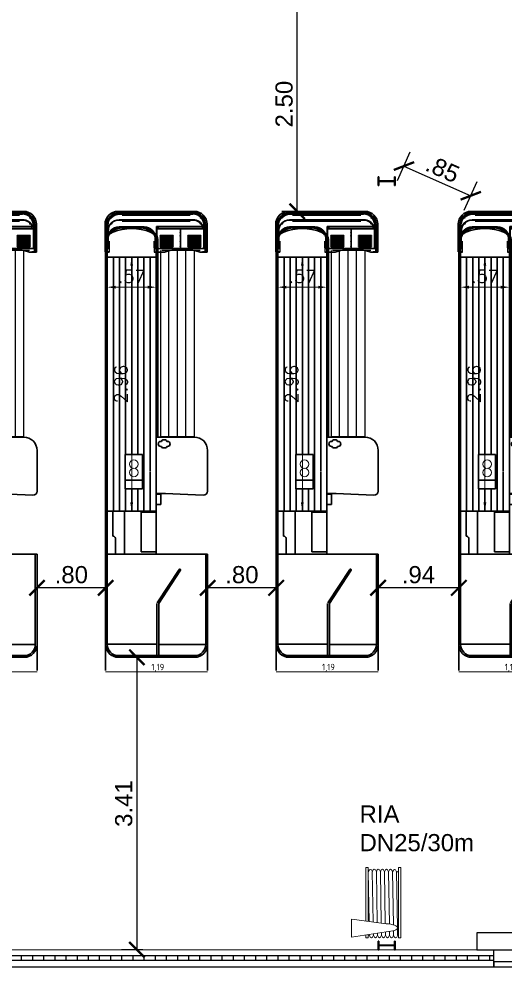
# Model space of a CAD drawing. Header units: millimetres. Extents: x 15590 to 15992, y 1055 to 1132.
# Drawn here: x 15653.51 to 15659.18, y 1070.31 to 1081.36 of the extents above; entities that cross this region are included whole.
import ezdxf
from ezdxf.enums import TextEntityAlignment as Align
from ezdxf.lldxf.tags import DXFTag

# ---------------------------------------------------------------- set-up
doc = ezdxf.new("R2010")
doc.units = ezdxf.units.MM
doc.header["$MEASUREMENT"] = 0
doc.layers.get('0').update_dxf_attribs({"lineweight": 9})
for name, color, linetype in [('AGR-CAISSE', 7, 'Continuous'), ('CAISSES', 7, 'Continuous'), ('murs exterieurs.P', 7, 'Continuous'), ('structure', 7, 'Continuous'), ('VISIBLE', 2, 'Continuous')]:
    doc.layers.add(name, color=color, linetype=linetype)
doc.layers.add('DM cloison', color=7, linetype='Continuous', lineweight=9)
doc.layers.add('DM RIA', color=7, linetype='Continuous', lineweight=9)
doc.styles.add('Cotation', font='Romans.shx')
doc.styles.add('SEACAD_seiso_ttf', font='seiso.ttf')
doc.styles.get("Standard").update_dxf_attribs({"font": 'swiss.ttf', "height": 0.2})
tags = doc.linetypes.add('CENTER2', pattern=[28.575, 19.05, -3.175, 3.175, -3.175]).pattern_tags.tags
tags[10:11] = [DXFTag(74, 4), DXFTag(75, 0), DXFTag(340, '0'), DXFTag(46, 0.0), DXFTag(50, 0.0), DXFTag(44, 0.0), DXFTag(45, 0.0)]
tags[8:9] = [DXFTag(74, 4), DXFTag(75, 0), DXFTag(340, '0'), DXFTag(46, 0.0), DXFTag(50, 0.0), DXFTag(44, 0.0), DXFTag(45, 0.0)]
tags[6:7] = [DXFTag(74, 4), DXFTag(75, 0), DXFTag(340, '0'), DXFTag(46, 0.0), DXFTag(50, 0.0), DXFTag(44, 0.0), DXFTag(45, 0.0)]
tags[4:5] = [DXFTag(74, 4), DXFTag(75, 0), DXFTag(340, '0'), DXFTag(46, 0.0), DXFTag(50, 0.0), DXFTag(44, 0.0), DXFTag(45, 0.0)]
doc.dimstyles.new('DECIMAL-100', dxfattribs={"dimtxt": 0.15, "dimasz": 0.1, "dimexe": 0.2, "dimexo": 0.2, "dimgap": 0.05, "dimtad": 1, "dimzin": 4, "dimdsep": 46, "dimtxsty": 'Cotation', "dimcen": -0.5, "dimclrd": 1, "dimclre": 1, "dimclrt": 1, "dimadec": 0, "dimazin": 0, "dimtfac": 0.75, "dimtix": 1, "dimtmove": 2, "dimatfit": 3, "dimfxl": 1, "dimtvp": 0.9, "dimtolj": 1, "dimarcsym": 0})
doc.dimstyles.get("Standard").update_dxf_attribs({"dimtxt": 0.2, "dimasz": 0.18, "dimexe": 0.18, "dimexo": 0.0625, "dimgap": 0.05, "dimtad": 1, "dimzin": 4, "dimdsep": 46, "dimtxsty": 'Standard', "dimblk": 'ARCHTICK', "dimcen": 0.09, "dimadec": 0, "dimazin": 0, "dimtfac": 1, "dimtofl": 0, "dimtmove": 0, "dimatfit": 3, "dimfxl": 1, "dimtolj": 1, "dimtzin": 0, "dimarcsym": 0})

# ---------------------------------------------------------------- blocks, each defined once
blk = doc.blocks.new('*U44')
at = {"layer": 'DM RIA', "color": 1, "linetype": 'Continuous'}
for p, q in [((295, 809), (269, 809)), ((269, 809), (295, 809)), ((269, 809), (269, 198)), ((269, 187), (269, 809)), ((295, 184), (295, 809)), ((678, 809), (652, 809)), ((652, -11), (652, 809)), ((652, 809), (678, 809)), ((678, 809), (678, -11)), ((295, 759), (298, 759)), ((297, 758), (307, 182)), ((344, 759), (355, 176)), ((392, 760), (402, 169)), ((439, 761), (449, 163)), ((486, 759), (496, 157)), ((533, 759), (544, 152)), ((580, 759), (581, 759)), ((580, 759), (591, 142)), ((627, 759), (639, 113)), ((104, 0), (104, 209)), ((508, 155), (105, 209)), ((104, 0), (508, 60)), ((269, -11), (269, 24)), ((269, 18), (269, -11)), ((295, -11), (295, 28)), ((295, 22), (310, 22)), ((310, 31), (310, 22)), ((357, 38), (357, 22)), ((404, 44), (404, 22)), ((451, 51), (452, 22)), ((452, 22), (452, 22)), ((498, 58), (499, 22)), ((545, 64), (546, 22)), ((546, 22), (546, 22)), ((592, 74), (593, 22)), ((639, 103), (640, 22)), ((640, 22), (652, 22)), ((269, -11), (295, -11)), ((295, -11), (269, -11)), ((652, -11), (678, -11))]:
    blk.add_line(p, q, dxfattribs=at)
for centre, major_axis, start_param, end_param in [((323, 661), (-2, 128), 5.58648, 6.97989), ((370, 662), (-2, 128), 5.586496, 6.979875), ((417, 663), (-2, 128), 5.58648, 6.97989), ((464, 663), (-2, 128), 5.58648, 6.97989), ((511, 662), (-2, 128), 5.586491, 6.97988), ((558, 662), (-2, 128), 5.586496, 6.979875), ((606, 661), (-2, 128), 5.58648, 6.97989), ((601, 641), (41, 121), 5.930977, 6.635394), ((469, 108), (170, 0), 4.940257, 7.626113), ((334, 119), (0, -128), 5.586483, 6.979887), ((381, 120), (0, -128), 5.586483, 6.979887), ((428, 120), (0, -128), 5.586483, 6.979887), ((475, 120), (0, -128), 5.586483, 6.979887), ((522, 120), (0, -128), 5.586483, 6.979887), ((570, 120), (0, -128), 5.586483, 6.979887), ((617, 120), (0, -128), 5.586483, 6.979887)]:
    blk.add_ellipse(centre, major_axis=major_axis, ratio=0.287901, start_param=start_param, end_param=end_param, dxfattribs=at)
blk = doc.blocks.new('RIA 25 30 m')
at = {"layer": 'DM RIA', "insert": (49, 587), "char_height": 200, "width": 1661.44, "attachment_point": 1}
blk.add_mtext('{\\fArial|b0|i0|c0|p34;\\C1;RIA DN25/30m}', dxfattribs=at)
blk = doc.blocks.new('_ArchTick')
at = {"color": 0, "linetype": 'ByBlock', "const_width": 0.15}
blk.add_lwpolyline([(-0.5, -0.5), (0.5, 0.5)], dxfattribs=at)
blk = doc.blocks.new('*D153')
at = {"layer": 'DEFPOINTS', "color": 0, "transparency": 16777216}
for p in [(15655.018, 1073.92), (15654.888, 1070.51), (15655.018, 1070.51)]:
    blk.add_point(p, dxfattribs=at)
at = {"layer": 'DM cloison', "color": 0, "lineweight": -2, "transparency": 16777216}
for p, q in [((15654.955, 1073.92), (15654.708, 1073.92)), ((15654.888, 1073.92), (15654.888, 1070.51)), ((15654.955, 1070.51), (15654.708, 1070.51))]:
    blk.add_line(p, q, dxfattribs=at)
at = {"layer": 'DM cloison', "color": 0, "lineweight": -2, "transparency": 16777216, "xscale": 0.18, "yscale": 0.18, "zscale": 0.18}
for p, rotation in [((15654.888, 1073.92), 90), ((15654.888, 1070.51), 270)]:
    blk.add_blockref('_ArchTick', p, dxfattribs=dict(at, rotation=rotation))
at = {"layer": 'DM cloison', "color": 0, "transparency": 16777216, "insert": (15654.735, 1072.215), "char_height": 0.2, "attachment_point": 5, "rotation": 90}
blk.add_mtext('\\A1;3.41', dxfattribs=at)
blk = doc.blocks.new('*D75')
at = {"layer": 'CAISSES', "color": 1, "lineweight": -2, "transparency": 16777216}
for p, q in [((15695.905, 1125.885), (15695.905, 1128.643)), ((15696.034, 1128.743), (15696.105, 1128.743)), ((15696.034, 1125.785), (15696.105, 1125.785))]:
    blk.add_line(p, q, dxfattribs=at)
at = {"layer": 'CAISSES', "color": 1, "transparency": 16777216}
for points in [[(15695.888, 1128.643), (15695.921, 1128.643), (15695.905, 1128.743)], [(15695.888, 1125.885), (15695.921, 1125.885), (15695.905, 1125.785)]]:
    blk.add_solid(points, dxfattribs=at)
at = {"layer": 'DEFPOINTS', "color": 0, "transparency": 16777216}
for p in [(15695.834, 1128.743), (15695.905, 1128.743), (15695.834, 1125.785)]:
    blk.add_point(p, dxfattribs=at)
at = {"layer": 'CAISSES', "color": 1, "transparency": 16777216, "insert": (15695.78, 1127.264), "char_height": 0.15, "attachment_point": 5, "rotation": 90, "style": 'Cotation'}
blk.add_mtext('\\A1;2.96', dxfattribs=at)
blk = doc.blocks.new('*D76')
at = {"layer": 'CAISSES', "color": 1, "lineweight": -2, "transparency": 16777216}
for p, q in [((15695.62, 1128.543), (15695.62, 1128.194)), ((15696.19, 1128.543), (15696.19, 1128.194)), ((15696.09, 1128.394), (15695.72, 1128.394))]:
    blk.add_line(p, q, dxfattribs=at)
at = {"layer": 'CAISSES', "color": 1, "transparency": 16777216}
for points in [[(15695.72, 1128.411), (15695.72, 1128.377), (15695.62, 1128.394)], [(15696.09, 1128.411), (15696.09, 1128.377), (15696.19, 1128.394)]]:
    blk.add_solid(points, dxfattribs=at)
at = {"layer": 'DEFPOINTS', "color": 0, "transparency": 16777216}
for p in [(15695.62, 1128.743), (15696.19, 1128.743), (15695.62, 1128.394)]:
    blk.add_point(p, dxfattribs=at)
at = {"layer": 'CAISSES', "color": 1, "transparency": 16777216, "insert": (15695.905, 1128.519), "char_height": 0.15, "attachment_point": 5, "style": 'Cotation'}
blk.add_mtext('\\A1;.57', dxfattribs=at)
blk = doc.blocks.new('A$C20E746EF')
at = {"layer": 'CAISSES', "color": 3}
for p, q in [((0.047, 0.06), (0.047, 0.004)), ((0.573, 0.051), (0.573, 0))]:
    blk.add_line(p, q, dxfattribs=at)
at = {"layer": 'VISIBLE', "color": 3, "linetype": 'Continuous', "lineweight": 30}
for p, q in [((0.151, 0.475), (1.039, 0.475)), ((1.039, 0.455), (0.151, 0.455)), ((1.039, 0.454), (0.151, 0.454)), ((0.152, 0.454), (0.152, 0.452)), ((0.163, 0.446), (0.163, 0.445)), ((0.163, 0.446), (1.027, 0.446)), ((0.163, 0.445), (1.027, 0.445)), ((0.193, 0.445), (0.163, 0.445)), ((0.165, 0.445), (1.025, 0.445)), ((0.997, 0.445), (0.193, 0.445)), ((0.193, 0.445), (0.193, 0.445)), ((0.997, 0.445), (0.997, 0.445)), ((1.027, 0.445), (0.997, 0.445)), ((1.027, 0.446), (1.027, 0.445)), ((1.038, 0.452), (1.038, 0.454)), ((0.163, 0.376), (0.163, 0.377)), ((1.027, 0.377), (0.163, 0.377)), ((1.027, 0.376), (0.163, 0.376)), ((0.163, 0.376), (0.163, 0.376)), ((0.163, 0.374), (0.164, 0.374)), ((0.193, 0.374), (0.164, 0.374)), ((0.164, 0.374), (0.164, 0.373)), ((0.193, 0.373), (0.164, 0.373)), ((0.164, 0.373), (0.164, 0.373)), ((0.594, 0.441), (0.165, 0.441)), ((0.193, 0.435), (0.193, 0.441)), ((0.193, 0.376), (0.193, 0.374)), ((0.193, 0.366), (0.193, 0.374)), ((0.992, 0.43), (0.198, 0.43)), ((0.992, 0.361), (0.198, 0.361)), ((1.025, 0.441), (0.596, 0.441)), ((0.997, 0.441), (0.997, 0.435)), ((0.997, 0.374), (0.997, 0.376)), ((0.997, 0.374), (0.997, 0.366)), ((1.027, 0.374), (0.997, 0.374)), ((1.027, 0.373), (0.997, 0.373)), ((1.027, 0.376), (1.027, 0.377)), ((1.027, 0.374), (1.027, 0.374)), ((1.027, 0.374), (1.027, 0.373)), ((1.027, 0.373), (1.027, 0.373)), ((0, 0.002), (0, 0.324)), ((0.02, 0.324), (0.02, 0.04)), ((0.022, 0.324), (0.022, 0.042)), ((0.022, 0.324), (0.022, 0.042)), ((0.024, 0.324), (0.022, 0.324)), ((0.022, 0.289), (0.022, 0.289)), ((0.022, 0.289), (0.022, 0.289)), ((0.032, 0.284), (0.032, 0.314)), ((0.032, 0.256), (0.032, 0.312)), ((0.032, 0.284), (0.032, 0.246)), ((0.032, 0.284), (0.032, 0.284)), ((0.032, 0.214), (0.032, 0.245)), ((0.033, 0.214), (0.033, 0.245)), ((0.034, 0.245), (0.034, 0.214)), ((0.034, 0.245), (0.036, 0.245)), ((0.036, 0.312), (0.036, 0.279)), ((0.036, 0.284), (0.038, 0.284)), ((0.036, 0.245), (0.036, 0.245)), ((0.036, 0.245), (0.036, 0.214)), ((0.163, 0.293), (0.163, 0.295)), ((0.457, 0.295), (0.163, 0.295)), ((0.457, 0.293), (0.163, 0.293)), ((0.163, 0.293), (0.163, 0.293)), ((0.163, 0.292), (0.163, 0.292)), ((0.193, 0.292), (0.163, 0.292)), ((0.163, 0.292), (0.163, 0.29)), ((0.193, 0.29), (0.163, 0.29)), ((0.163, 0.29), (0.163, 0.29)), ((0.193, 0.293), (0.193, 0.292)), ((0.193, 0.283), (0.193, 0.292)), ((0.422, 0.278), (0.198, 0.278)), ((0.427, 0.292), (0.427, 0.293)), ((0.427, 0.292), (0.427, 0.283)), ((0.457, 0.292), (0.427, 0.292)), ((0.457, 0.29), (0.427, 0.29)), ((0.457, 0.293), (0.457, 0.295)), ((0.457, 0.292), (0.457, 0.29)), ((0.457, 0.29), (0.457, 0.29)), ((0.601, 0.299), (0.621, 0.299)), ((0.601, 0.299), (0.601, 0.299)), ((0.601, 0.299), (0.601, 0.282)), ((0.601, 0.282), (0.601, 0.28)), ((0.601, 0.219), (0.601, 0.28)), ((0.602, 0.234), (0.603, 0.234)), ((0.602, 0.228), (0.602, 0.234)), ((0.603, 0.228), (0.602, 0.228)), ((0.603, 0.228), (0.602, 0.228)), ((0.603, 0.277), (0.603, 0.054)), ((0.604, 0.276), (0.604, 0.054)), ((0.621, 0.274), (0.621, 0.3)), ((0.621, 0.3), (1.137, 0.3)), ((0.621, 0.273), (0.621, 0.274)), ((1.137, 0.274), (0.621, 0.274)), ((1.137, 0.273), (0.621, 0.273)), ((0.621, 0.273), (1.137, 0.273)), ((0.621, 0.272), (1.137, 0.272)), ((0.878, 0.234), (0.879, 0.234)), ((0.878, 0.228), (0.878, 0.234)), ((0.879, 0.228), (0.878, 0.228)), ((0.879, 0.228), (0.878, 0.228)), ((0.879, 0.272), (0.879, 0.054)), ((0.88, 0.272), (0.88, 0.054)), ((0.88, 0.234), (0.88, 0.228)), ((0.88, 0.234), (0.88, 0.234)), ((0.88, 0.228), (0.88, 0.228)), ((0.88, 0.228), (0.88, 0.228)), ((1.137, 0.3), (1.137, 0.274)), ((1.137, 0.299), (1.158, 0.299)), ((1.137, 0.273), (1.137, 0.274)), ((1.154, 0.299), (1.154, 0.312)), ((1.154, 0.276), (1.154, 0.054)), ((1.156, 0.277), (1.156, 0.054)), ((1.156, 0.234), (1.156, 0.228)), ((1.156, 0.234), (1.156, 0.234)), ((1.156, 0.228), (1.156, 0.228)), ((1.156, 0.228), (1.156, 0.228)), ((1.158, 0.314), (1.158, 0.284)), ((1.158, 0.312), (1.158, 0.256)), ((1.158, 0.299), (1.158, 0.299)), ((1.158, 0.299), (1.158, 0.282)), ((1.158, 0.067), (1.158, 0.284)), ((1.158, 0.284), (1.158, 0.284)), ((1.158, 0.28), (1.158, 0.282)), ((1.158, 0.219), (1.158, 0.28)), ((1.158, 0.245), (1.158, 0.214)), ((1.168, 0.324), (1.166, 0.324)), ((1.168, 0.042), (1.168, 0.324)), ((1.168, 0.042), (1.168, 0.324)), ((1.168, 0.289), (1.168, 0.289)), ((1.168, 0.289), (1.168, 0.289)), ((1.17, 0.04), (1.17, 0.324)), ((1.19, 0.324), (1.19, 0)), ((0.032, 0.214), (0.032, 0.162)), ((0.033, 0.214), (0.032, 0.214)), ((0.032, 0.132), (0.032, 0.162)), ((0.032, 0.132), (0.032, 0.046)), ((0.033, 0.132), (0.032, 0.132)), ((0.033, 0.214), (0.042, 0.214)), ((0.033, 0.162), (0.033, 0.162)), ((0.033, 0.162), (0.033, 0.132)), ((0.033, 0.162), (0.035, 0.162)), ((0.033, 0.132), (0.042, 0.132)), ((0.035, 0.162), (0.035, 0.162)), ((0.035, 0.162), (0.035, 0.132)), ((0.047, 0.127), (0.047, 0.051)), ((0.573, 0.051), (0.573, 0.127)), ((0.578, 0.132), (0.587, 0.132)), ((0.585, 0.162), (0.585, 0.162)), ((0.587, 0.162), (0.585, 0.162)), ((0.585, 0.132), (0.585, 0.162)), ((0.587, 0.162), (0.587, 0.162)), ((0.587, 0.132), (0.587, 0.162)), ((0.588, 0.132), (0.587, 0.132)), ((0.588, 0.162), (0.588, 0.132)), ((0.588, 0.046), (0.588, 0.132)), ((0.601, 0.219), (0.601, 0.219)), ((0.601, 0.046), (0.601, 0.219)), ((0.602, 0.193), (0.603, 0.193)), ((0.602, 0.187), (0.602, 0.193)), ((0.602, 0.192), (0.603, 0.192)), ((0.603, 0.187), (0.602, 0.187)), ((0.602, 0.129), (0.603, 0.129)), ((0.602, 0.123), (0.602, 0.129)), ((0.602, 0.128), (0.603, 0.128)), ((0.603, 0.123), (0.602, 0.123)), ((0.603, 0.187), (0.603, 0.192)), ((0.603, 0.19), (0.603, 0.19)), ((0.603, 0.19), (0.603, 0.19)), ((0.603, 0.187), (0.603, 0.19)), ((0.603, 0.123), (0.603, 0.128)), ((0.603, 0.127), (0.603, 0.127)), ((0.603, 0.127), (0.603, 0.127)), ((0.603, 0.123), (0.603, 0.127)), ((0.643, 0.19), (0.643, 0.193)), ((0.643, 0.193), (0.794, 0.193)), ((0.643, 0.191), (0.794, 0.191)), ((0.794, 0.19), (0.643, 0.19)), ((0.643, 0.178), (0.643, 0.181)), ((0.643, 0.181), (0.794, 0.181)), ((0.643, 0.18), (0.794, 0.18)), ((0.794, 0.178), (0.643, 0.178)), ((0.643, 0.167), (0.643, 0.169)), ((0.643, 0.169), (0.794, 0.169)), ((0.643, 0.168), (0.794, 0.168)), ((0.794, 0.167), (0.643, 0.167)), ((0.643, 0.155), (0.643, 0.158)), ((0.643, 0.158), (0.794, 0.158)), ((0.643, 0.157), (0.794, 0.157)), ((0.794, 0.155), (0.643, 0.155)), ((0.643, 0.143), (0.643, 0.146)), ((0.643, 0.146), (0.794, 0.146)), ((0.643, 0.145), (0.794, 0.145)), ((0.794, 0.143), (0.643, 0.143)), ((0.643, 0.132), (0.643, 0.135)), ((0.643, 0.135), (0.794, 0.135)), ((0.643, 0.133), (0.794, 0.133)), ((0.794, 0.132), (0.643, 0.132)), ((0.643, 0.12), (0.643, 0.123)), ((0.643, 0.123), (0.794, 0.123)), ((0.643, 0.122), (0.794, 0.122)), ((0.794, 0.12), (0.643, 0.12)), ((0.643, 0.109), (0.643, 0.112)), ((0.643, 0.112), (0.794, 0.112)), ((0.794, 0.193), (0.794, 0.19)), ((0.794, 0.181), (0.794, 0.178)), ((0.794, 0.169), (0.794, 0.167)), ((0.794, 0.158), (0.794, 0.155)), ((0.794, 0.146), (0.794, 0.143)), ((0.794, 0.135), (0.794, 0.132)), ((0.794, 0.123), (0.794, 0.12)), ((0.794, 0.112), (0.794, 0.109)), ((0.878, 0.187), (0.878, 0.193)), ((0.878, 0.193), (0.879, 0.193)), ((0.878, 0.192), (0.879, 0.192)), ((0.879, 0.187), (0.878, 0.187)), ((0.878, 0.123), (0.878, 0.129)), ((0.878, 0.129), (0.879, 0.129)), ((0.878, 0.128), (0.879, 0.128)), ((0.879, 0.123), (0.878, 0.123)), ((0.88, 0.193), (0.88, 0.193)), ((0.88, 0.193), (0.88, 0.187)), ((0.88, 0.192), (0.88, 0.192)), ((0.88, 0.187), (0.88, 0.187)), ((0.88, 0.129), (0.88, 0.129)), ((0.88, 0.129), (0.88, 0.123)), ((0.88, 0.128), (0.88, 0.128)), ((0.88, 0.123), (0.88, 0.123)), ((0.964, 0.193), (0.964, 0.19)), ((1.116, 0.193), (0.964, 0.193)), ((1.116, 0.191), (0.964, 0.191)), ((0.964, 0.19), (1.116, 0.19)), ((0.964, 0.181), (0.964, 0.178)), ((1.116, 0.181), (0.964, 0.181)), ((1.116, 0.18), (0.964, 0.18)), ((0.964, 0.178), (1.116, 0.178)), ((0.964, 0.169), (0.964, 0.167)), ((1.116, 0.169), (0.964, 0.169)), ((1.116, 0.168), (0.964, 0.168)), ((0.964, 0.167), (1.116, 0.167)), ((0.964, 0.158), (0.964, 0.155)), ((1.116, 0.158), (0.964, 0.158)), ((1.116, 0.157), (0.964, 0.157)), ((0.964, 0.155), (1.116, 0.155)), ((0.964, 0.146), (0.964, 0.143)), ((1.116, 0.146), (0.964, 0.146)), ((1.116, 0.145), (0.964, 0.145)), ((0.964, 0.143), (1.116, 0.143)), ((0.964, 0.135), (0.964, 0.132)), ((1.116, 0.135), (0.964, 0.135)), ((1.116, 0.133), (0.964, 0.133)), ((0.964, 0.132), (1.116, 0.132)), ((0.964, 0.123), (0.964, 0.12)), ((1.116, 0.123), (0.964, 0.123)), ((1.116, 0.122), (0.964, 0.122)), ((0.964, 0.12), (1.116, 0.12)), ((0.964, 0.112), (0.964, 0.109)), ((1.116, 0.112), (0.964, 0.112)), ((1.116, 0.19), (1.116, 0.193)), ((1.116, 0.178), (1.116, 0.181)), ((1.116, 0.167), (1.116, 0.169)), ((1.116, 0.155), (1.116, 0.158)), ((1.116, 0.143), (1.116, 0.146)), ((1.116, 0.132), (1.116, 0.135)), ((1.116, 0.12), (1.116, 0.123)), ((1.116, 0.109), (1.116, 0.112)), ((1.156, 0.193), (1.156, 0.193)), ((1.156, 0.193), (1.156, 0.187)), ((1.156, 0.187), (1.156, 0.192)), ((1.156, 0.192), (1.156, 0.192)), ((1.156, 0.19), (1.156, 0.19)), ((1.156, 0.19), (1.156, 0.19)), ((1.156, 0.187), (1.156, 0.19)), ((1.156, 0.187), (1.156, 0.187)), ((1.156, 0.129), (1.156, 0.129)), ((1.156, 0.129), (1.156, 0.123)), ((1.156, 0.123), (1.156, 0.128)), ((1.156, 0.128), (1.156, 0.128)), ((1.156, 0.127), (1.156, 0.127)), ((1.156, 0.127), (1.156, 0.127)), ((1.156, 0.123), (1.156, 0.127)), ((1.156, 0.123), (1.156, 0.123)), ((1.158, 0.219), (1.158, 0.219)), ((1.158, 0.046), (1.158, 0.219)), ((1.158, 0.048), (1.158, 0.214)), ((1.158, 0.214), (1.158, 0.214)), ((0, 0.002), (0.02, 0.002)), ((0.02, 0.004), (0.02, 0.04)), ((0.02, 0.003), (0.02, 0.002)), ((0.022, 0.042), (0.022, 0.04)), ((0.022, 0.042), (0.047, 0.042)), ((0.022, 0.004), (0.022, 0.04)), ((0.022, 0.004), (0.022, 0.04)), ((0.052, 0.004), (0.022, 0.004)), ((0.022, 0.002), (0.022, 0)), ((0.052, 0.002), (0.022, 0.002)), ((0.022, 0.002), (0.022, 0.002)), ((0.047, 0), (0.022, 0)), ((0.032, 0.046), (0.033, 0.046)), ((0.032, 0.042), (0.032, 0.046)), ((0.042, 0.046), (0.033, 0.046)), ((0.033, 0.046), (0.033, 0.043)), ((0.033, 0.042), (0.033, 0.043)), ((0.033, 0.043), (0.035, 0.043)), ((0.033, 0.042), (0.033, 0.043)), ((0.035, 0.046), (0.035, 0.043)), ((0.035, 0.043), (0.035, 0.043)), ((0.035, 0.043), (0.035, 0.043)), ((0.035, 0.042), (0.035, 0.043)), ((0.035, 0.043), (0.047, 0.043)), ((0.047, 0.004), (0.047, 0.002)), ((0.052, 0.004), (0.047, 0.004)), ((0.047, 0.003), (0.052, 0.003)), ((0.047, 0.003), (0.052, 0.003)), ((0.052, 0.004), (0.052, 0.002)), ((0.052, 0.003), (0.052, 0.004)), ((0.052, 0.004), (0.052, 0.002)), ((0.052, 0.002), (0.052, 0.003)), ((0.052, 0.002), (0.052, 0.002)), ((0.573, 0.043), (0.585, 0.043)), ((0.573, 0.042), (0.601, 0.042)), ((0.692, 0), (0.573, 0)), ((0.587, 0.046), (0.578, 0.046)), ((0.585, 0.043), (0.585, 0.046)), ((0.585, 0.043), (0.585, 0.043)), ((0.587, 0.043), (0.585, 0.043)), ((0.585, 0.043), (0.585, 0.043)), ((0.585, 0.042), (0.585, 0.043)), ((0.585, 0.043), (0.587, 0.043)), ((0.587, 0.046), (0.588, 0.046)), ((0.587, 0.043), (0.587, 0.046)), ((0.587, 0.043), (0.587, 0.042)), ((0.588, 0.046), (0.588, 0.042)), ((0.588, 0.045), (0.601, 0.045)), ((0.588, 0.043), (0.601, 0.043)), ((0.601, 0.046), (0.601, 0.043)), ((0.601, 0.043), (0.601, 0.043)), ((0.603, 0.043), (0.601, 0.043)), ((0.601, 0.042), (0.601, 0.043)), ((1.158, 0.043), (0.601, 0.043)), ((0.603, 0.042), (0.601, 0.042)), ((0.602, 0.066), (0.603, 0.066)), ((0.602, 0.06), (0.602, 0.066)), ((0.602, 0.064), (0.603, 0.064)), ((0.603, 0.06), (0.602, 0.06)), ((0.603, 0.06), (0.603, 0.064)), ((0.603, 0.063), (0.603, 0.063)), ((0.603, 0.063), (0.603, 0.063)), ((0.603, 0.06), (0.603, 0.063)), ((0.604, 0.054), (0.603, 0.054)), ((0.603, 0.043), (0.603, 0.043)), ((0.603, 0.042), (0.603, 0.043)), ((0.603, 0.042), (1.156, 0.042)), ((0.643, 0.11), (0.794, 0.11)), ((0.794, 0.109), (0.643, 0.109)), ((0.643, 0.097), (0.643, 0.1)), ((0.643, 0.1), (0.794, 0.1)), ((0.643, 0.099), (0.794, 0.099)), ((0.794, 0.097), (0.643, 0.097)), ((0.643, 0.086), (0.643, 0.088)), ((0.643, 0.088), (0.794, 0.088)), ((0.643, 0.087), (0.794, 0.087)), ((0.794, 0.086), (0.643, 0.086)), ((0.643, 0.074), (0.643, 0.077)), ((0.643, 0.077), (0.794, 0.077)), ((0.643, 0.076), (0.794, 0.076)), ((0.794, 0.074), (0.643, 0.074)), ((0.643, 0.065), (0.794, 0.065)), ((0.643, 0.062), (0.643, 0.065)), ((0.643, 0.064), (0.794, 0.064)), ((0.794, 0.062), (0.643, 0.062)), ((0.794, 0.1), (0.794, 0.097)), ((0.794, 0.088), (0.794, 0.086)), ((0.794, 0.077), (0.794, 0.074)), ((0.794, 0.065), (0.794, 0.062)), ((0.878, 0.06), (0.878, 0.066)), ((0.878, 0.066), (0.879, 0.066)), ((0.878, 0.064), (0.879, 0.064)), ((0.879, 0.06), (0.878, 0.06)), ((0.88, 0.066), (0.88, 0.066)), ((0.88, 0.066), (0.88, 0.06)), ((0.88, 0.064), (0.88, 0.064)), ((0.88, 0.06), (0.88, 0.06)), ((1.116, 0.11), (0.964, 0.11)), ((0.964, 0.109), (1.116, 0.109)), ((0.964, 0.1), (0.964, 0.097)), ((1.116, 0.1), (0.964, 0.1)), ((1.116, 0.099), (0.964, 0.099)), ((0.964, 0.097), (1.116, 0.097)), ((0.964, 0.088), (0.964, 0.086)), ((1.116, 0.088), (0.964, 0.088)), ((1.116, 0.087), (0.964, 0.087)), ((0.964, 0.086), (1.116, 0.086)), ((0.964, 0.077), (0.964, 0.074)), ((1.116, 0.077), (0.964, 0.077)), ((1.116, 0.076), (0.964, 0.076)), ((0.964, 0.074), (1.116, 0.074)), ((1.116, 0.065), (0.964, 0.065)), ((0.964, 0.065), (0.964, 0.062)), ((1.116, 0.064), (0.964, 0.064)), ((0.964, 0.062), (1.116, 0.062)), ((1.19, 0), (1.109, 0)), ((1.116, 0.097), (1.116, 0.1)), ((1.116, 0.086), (1.116, 0.088)), ((1.116, 0.074), (1.116, 0.077)), ((1.116, 0.062), (1.116, 0.065)), ((1.137, 0.002), (1.137, 0.004)), ((1.168, 0.004), (1.137, 0.004)), ((1.142, 0.004), (1.137, 0.004)), ((1.138, 0.002), (1.137, 0.002)), ((1.168, 0.002), (1.137, 0.002)), ((1.138, 0.004), (1.138, 0.003)), ((1.138, 0.003), (1.142, 0.003)), ((1.138, 0.002), (1.138, 0.003)), ((1.138, 0.003), (1.142, 0.003)), ((1.142, 0.004), (1.142, 0.002)), ((1.168, 0.002), (1.142, 0.002)), ((1.156, 0.066), (1.156, 0.066)), ((1.156, 0.066), (1.156, 0.06)), ((1.156, 0.06), (1.156, 0.064)), ((1.156, 0.064), (1.156, 0.064)), ((1.156, 0.063), (1.156, 0.063)), ((1.156, 0.063), (1.156, 0.063)), ((1.156, 0.06), (1.156, 0.063)), ((1.156, 0.06), (1.156, 0.06)), ((1.156, 0.043), (1.156, 0.043)), ((1.156, 0.043), (1.158, 0.043)), ((1.156, 0.042), (1.156, 0.043)), ((1.156, 0.042), (1.158, 0.042)), ((1.158, 0.062), (1.158, 0.067)), ((1.158, 0.067), (1.158, 0.067)), ((1.158, 0.062), (1.158, 0.062)), ((1.158, 0.057), (1.158, 0.062)), ((1.158, 0.057), (1.158, 0.042)), ((1.158, 0.048), (1.158, 0.048)), ((1.158, 0.048), (1.158, 0.042)), ((1.158, 0.046), (1.158, 0.043)), ((1.158, 0.045), (1.158, 0.045)), ((1.158, 0.043), (1.158, 0.043)), ((1.158, 0.042), (1.158, 0.043)), ((1.158, 0.042), (1.168, 0.042)), ((1.168, 0.04), (1.168, 0.042)), ((1.168, 0.04), (1.168, 0.004)), ((1.168, 0.04), (1.168, 0.004)), ((1.168, 0.002), (1.168, 0)), ((1.168, 0.002), (1.168, 0.002)), ((1.168, 0), (1.168, 0)), ((1.17, 0.04), (1.17, 0.004)), ((1.17, 0), (1.17, 0.003)), ((1.17, 0), (1.168, 0))]:
    blk.add_line(p, q, dxfattribs=at)
for centre, radius in [((0.076, 0.331), 0.00403), ((0.076, 0.401), 0.00303), ((0.076, 0.331), 0.00303), ((0.222, 0.438), 0.00303), ((0.595, 0.438), 0.00328), ((0.595, 0.438), 0.00303), ((0.968, 0.438), 0.00303), ((1.114, 0.331), 0.00403), ((1.114, 0.401), 0.00303), ((1.114, 0.331), 0.00303), ((0.076, 0.249), 0.00403), ((0.076, 0.249), 0.00303), ((0.544, 0.249), 0.00403), ((0.544, 0.249), 0.00303)]:
    blk.add_circle(centre, radius, dxfattribs=at)
for centre, radius, start, end in [((0.151, 0.324), 0.151, 90, 180), ((0.151, 0.324), 0.131, 90, 180), ((0.151, 0.324), 0.13, 90, 180), ((0.152, 0.324), 0.128, 90, 180), ((0.165, 0.312), 0.133, 90, 180), ((0.163, 0.314), 0.131, 90, 180), ((1.025, 0.312), 0.133, 0, 90), ((1.027, 0.314), 0.131, 0, 90), ((1.038, 0.324), 0.128, 0, 90), ((1.039, 0.324), 0.151, 0, 90), ((1.039, 0.324), 0.131, 0, 90), ((1.039, 0.324), 0.13, 0, 90), ((0.163, 0.245), 0.131, 90, 180), ((0.163, 0.245), 0.13, 90, 180), ((0.164, 0.245), 0.128, 90, 180), ((0.163, 0.314), 0.13, 126.7592, 143.2408), ((0.165, 0.242), 0.133, 126.9791, 143.0209), ((0.165, 0.312), 0.129, 90, 134.9464), ((0.222, 0.438), 0.00328, 112.6199, 0), ((0.968, 0.438), 0.00328, 112.6199, 0), ((1.027, 0.245), 0.131, 24.4719, 90), ((1.027, 0.245), 0.13, 24.7767, 90), ((1.027, 0.245), 0.128, 25.0914, 90), ((1.027, 0.314), 0.13, 36.7592, 53.2408), ((1.025, 0.242), 0.133, 36.9791, 53.0209), ((1.025, 0.312), 0.129, 0, 44.9464), ((0.163, 0.162), 0.131, 90, 180), ((0.163, 0.162), 0.13, 90, 180), ((0.163, 0.162), 0.128, 90, 180), ((0.165, 0.16), 0.133, 126.9791, 143.0209), ((0.457, 0.162), 0.131, 0, 90), ((0.457, 0.162), 0.13, 0, 90), ((0.457, 0.162), 0.128, 0, 90), ((0.455, 0.16), 0.133, 36.9791, 53.0209), ((1.027, 0.245), 0.131, 0, 4.9864), ((0.9, -0.563), 0.6, 69.6965, 110.3035)]:
    blk.add_arc(centre, radius, start, end, dxfattribs=at)
for points in [[(0.621, 0.273), (0.601, 0.273), (0.601, 0.282)], [(0.621, 0.272), (0.601, 0.272), (0.601, 0.28)], [(1.158, 0.282), (1.158, 0.273), (1.137, 0.273)], [(1.158, 0.28), (1.158, 0.272), (1.137, 0.272)]]:
    blk.add_rational_spline(points, [1, 0.707106781187, 1], degree=2, dxfattribs=at)
blk = doc.blocks.new('*D155')
at = {"color": 0, "lineweight": -2, "transparency": 16777216}
for p, q in [((15653.723, 1074.891), (15653.723, 1074.55)), ((15654.523, 1074.891), (15654.523, 1074.55)), ((15654.523, 1074.73), (15653.723, 1074.73))]:
    blk.add_line(p, q, dxfattribs=at)
at = {"layer": 'DEFPOINTS', "color": 0, "transparency": 16777216}
for p in [(15653.723, 1074.954), (15654.523, 1074.954), (15653.723, 1074.73)]:
    blk.add_point(p, dxfattribs=at)
at = {"color": 0, "lineweight": -2, "transparency": 16777216, "xscale": 0.18, "yscale": 0.18, "zscale": 0.18, "rotation": 180}
blk.add_blockref('_ArchTick', (15653.723, 1074.73), dxfattribs=at)
at = {"color": 0, "lineweight": -2, "transparency": 16777216, "xscale": 0.18, "yscale": 0.18, "zscale": 0.18}
blk.add_blockref('_ArchTick', (15654.523, 1074.73), dxfattribs=at)
at = {"color": 0, "transparency": 16777216, "insert": (15654.123, 1074.882), "char_height": 0.2, "attachment_point": 5}
blk.add_mtext('\\A1;.80', dxfattribs=at)
blk = doc.blocks.new('*D156')
at = {"color": 0, "lineweight": -2, "transparency": 16777216}
for p, q in [((15655.712, 1074.891), (15655.712, 1074.55)), ((15656.512, 1074.891), (15656.512, 1074.55)), ((15656.512, 1074.73), (15655.712, 1074.73))]:
    blk.add_line(p, q, dxfattribs=at)
at = {"layer": 'DEFPOINTS', "color": 0, "transparency": 16777216}
for p in [(15655.712, 1074.954), (15656.512, 1074.954), (15655.712, 1074.73)]:
    blk.add_point(p, dxfattribs=at)
at = {"color": 0, "lineweight": -2, "transparency": 16777216, "xscale": 0.18, "yscale": 0.18, "zscale": 0.18, "rotation": 180}
blk.add_blockref('_ArchTick', (15655.712, 1074.73), dxfattribs=at)
at = {"color": 0, "lineweight": -2, "transparency": 16777216, "xscale": 0.18, "yscale": 0.18, "zscale": 0.18}
blk.add_blockref('_ArchTick', (15656.512, 1074.73), dxfattribs=at)
at = {"color": 0, "transparency": 16777216, "insert": (15656.112, 1074.882), "char_height": 0.2, "attachment_point": 5}
blk.add_mtext('\\A1;.80', dxfattribs=at)
blk = doc.blocks.new('*D157')
at = {"color": 0, "lineweight": -2, "transparency": 16777216}
for p, q in [((15657.701, 1074.923), (15657.701, 1074.55)), ((15658.642, 1074.891), (15658.642, 1074.55)), ((15658.642, 1074.73), (15657.701, 1074.73))]:
    blk.add_line(p, q, dxfattribs=at)
at = {"layer": 'DEFPOINTS', "color": 0, "transparency": 16777216}
for p in [(15657.701, 1074.985), (15658.642, 1074.954), (15657.701, 1074.73)]:
    blk.add_point(p, dxfattribs=at)
at = {"color": 0, "lineweight": -2, "transparency": 16777216, "xscale": 0.18, "yscale": 0.18, "zscale": 0.18, "rotation": 180}
blk.add_blockref('_ArchTick', (15657.701, 1074.73), dxfattribs=at)
at = {"color": 0, "lineweight": -2, "transparency": 16777216, "xscale": 0.18, "yscale": 0.18, "zscale": 0.18}
blk.add_blockref('_ArchTick', (15658.642, 1074.73), dxfattribs=at)
at = {"color": 0, "transparency": 16777216, "insert": (15658.171, 1074.882), "char_height": 0.2, "attachment_point": 5}
blk.add_mtext('\\A1;.94', dxfattribs=at)
blk = doc.blocks.new('*D182')
at = {"color": 0, "lineweight": -2, "transparency": 16777216}
for p, q in [((15656.965, 1081.619), (15656.577, 1081.619)), ((15656.757, 1079.118), (15656.757, 1081.619)), ((15657.038, 1079.118), (15656.577, 1079.118))]:
    blk.add_line(p, q, dxfattribs=at)
at = {"layer": 'DEFPOINTS', "color": 0, "transparency": 16777216}
for p in [(15656.757, 1081.619), (15657.028, 1081.619), (15657.101, 1079.118)]:
    blk.add_point(p, dxfattribs=at)
at = {"color": 0, "lineweight": -2, "transparency": 16777216, "xscale": 0.18, "yscale": 0.18, "zscale": 0.18}
for p, rotation in [((15656.757, 1081.619), 90), ((15656.757, 1079.118), 270)]:
    blk.add_blockref('_ArchTick', p, dxfattribs=dict(at, rotation=rotation))
at = {"color": 0, "transparency": 16777216, "insert": (15656.605, 1080.368), "char_height": 0.2, "attachment_point": 5, "rotation": 90}
blk.add_mtext('\\A1;2.50', dxfattribs=at)
blk = doc.blocks.new('*D183')
at = {"color": 0, "lineweight": -2, "transparency": 16777216}
for p, q in [((15657.927, 1079.477), (15658.075, 1079.81)), ((15658.002, 1079.646), (15658.781, 1079.3)), ((15658.705, 1079.131), (15658.854, 1079.464))]:
    blk.add_line(p, q, dxfattribs=at)
at = {"layer": 'DEFPOINTS', "color": 0, "transparency": 16777216}
for p in [(15657.901, 1079.42), (15658.781, 1079.3), (15658.68, 1079.074)]:
    blk.add_point(p, dxfattribs=at)
at = {"color": 0, "lineweight": -2, "transparency": 16777216, "xscale": 0.18, "yscale": 0.18, "zscale": 0.18}
for p, rotation in [((15658.002, 1079.646), 156.0488753631542), ((15658.781, 1079.3), 336.0488753631543)]:
    blk.add_blockref('_ArchTick', p, dxfattribs=dict(at, rotation=rotation))
at = {"color": 0, "transparency": 16777216, "insert": (15658.453, 1079.612), "char_height": 0.2, "attachment_point": 5, "rotation": 336.0489}
blk.add_mtext('\\A1;.85', dxfattribs=at)
blk = doc.blocks.new('CAISSE 520')
for centre in [(-0.29, 2.25), (-0.29, 2.152)]:
    blk.add_circle(centre, 0.05)
at = {"layer": 'AGR-CAISSE', "color": 7, "linetype": 'Continuous', "lineweight": 30}
for p, q in [((-0.62, 1.199), (-0.62, -0.156)), ((-0.62, 1.199), (0.57, 1.199)), ((0.57, 0.15), (0.57, 1.199)), ((0.57, -0.156), (0.57, 1.199)), ((-0.018, 0.631), (0.24, 1.022)), ((0, 0.625), (0.256, 1.014)), ((-0.02, 0.625), (-0.02, 0)), ((0, 0), (0, 0.625)), ((-0.47, -0.002), (0.42, -0.002))]:
    blk.add_line(p, q, dxfattribs=at)
at = {"layer": 'AGR-CAISSE', "color": 4, "linetype": 'Continuous', "lineweight": 30, "true_color": 0x00ffff}
for p, q in [((-0.6, 0.15), (-0.02, 0.15)), ((0, 0.148), (0.55, 0.148))]:
    blk.add_line(p, q, dxfattribs=at)
at = {"layer": 'AGR-CAISSE', "color": 7, "linetype": 'Continuous', "lineweight": 30}
for centre, radius, start, end in [((0.246, 1.015), 0.00999, 354.6465, 128.8132), ((-0.47, 0.148), 0.15, 180, 270), ((0.42, 0.148), 0.15, 270, 0)]:
    blk.add_arc(centre, radius, start, end, dxfattribs=at)
at = {"layer": 'CAISSES', "color": 7, "linetype": 'Continuous', "lineweight": 30}
for p, q in [((-0.62, 1.111), (-0.62, 4.865)), ((-0.6, 4.865), (-0.6, 1.111)), ((-0.03, 4.849), (-0.03, 1.703)), ((-0.01, 2.565), (-0.01, 4.848)), ((0.415, 2.565), (-0.03, 2.565)), ((0.024, 2.515), (0.033, 2.515)), ((0.024, 2.455), (0.033, 2.455)), ((0.049, 2.531), (0.079, 2.531)), ((0.049, 2.439), (0.079, 2.439)), ((0.095, 2.515), (0.104, 2.515)), ((0.095, 2.455), (0.104, 2.455)), ((0.57, 1.936), (0.57, 2.41)), ((0.08, 1.906), (-0.03, 1.906)), ((-0.03, 1.901), (0.024, 1.901)), ((0.024, 1.901), (0.024, 1.778)), ((0.08, 1.906), (0.251, 1.898)), ((0.251, 1.898), (0.52, 1.886)), ((0.024, 1.778), (-0.03, 1.778)), ((-0.6, 1.703), (-0.031, 1.703)), ((-0.533, 1.703), (-0.533, 1.409)), ((-0.4, 1.199), (-0.4, 1.703)), ((-0.03, 1.691), (-0.03, 1.712)), ((-0.533, 1.409), (-0.525, 1.408)), ((-0.525, 1.408), (-0.518, 1.405)), ((-0.518, 1.405), (-0.511, 1.4)), ((-0.511, 1.4), (-0.507, 1.394)), ((-0.507, 1.394), (-0.504, 1.386)), ((-0.504, 1.386), (-0.503, 1.379)), ((-0.503, 1.379), (-0.503, 1.199)), ((-0.03, 1.226), (-0.03, 1.199)), ((-0.615, 1.199), (-0.025, 1.199)), ((-0.6, 1.199), (-0.6, 0.15)), ((0.55, 0.15), (0.55, 1.199)), ((-0.47, 0.018), (0.42, 0.018))]:
    blk.add_line(p, q, dxfattribs=at)
at = {"layer": 'CAISSES', "color": 4, "linetype": 'Continuous', "lineweight": 30, "true_color": 0x00ffff}
blk.add_line((-0.03, 4.661), (-0.6, 4.661), dxfattribs=at)
at = {"layer": 'CAISSES', "color": 5, "linetype": 'Continuous', "lineweight": 30, "true_color": 0x0000ff}
for p, q in [((-0.528, 1.703), (-0.528, 4.661)), ((-0.457, 4.661), (-0.457, 1.703)), ((-0.386, 2.524), (-0.386, 4.661)), ((-0.315, 4.661), (-0.315, 2.524)), ((-0.244, 2.36), (-0.244, 4.661)), ((-0.172, 4.661), (-0.172, 1.703)), ((-0.101, 2.172), (-0.101, 4.661)), ((-0.386, 2.36), (-0.386, 2.524)), ((-0.315, 2.524), (-0.315, 2.36)), ((-0.101, 1.703), (-0.101, 2.163)), ((-0.386, 1.703), (-0.386, 1.961)), ((-0.315, 1.961), (-0.315, 1.703)), ((-0.244, 1.703), (-0.244, 1.961))]:
    blk.add_line(p, q, dxfattribs=at)
at = {"layer": 'CAISSES', "color": 3}
for p, q in [((0.02, 4.741), (0.02, 2.573)), ((0.483, 4.741), (0.035, 4.741)), ((0.12, 2.573), (0.12, 4.741)), ((0.219, 2.573), (0.219, 4.741)), ((0.318, 2.573), (0.318, 4.741)), ((0.418, 2.573), (0.418, 4.741)), ((0.02, 2.573), (0.418, 2.573))]:
    blk.add_line(p, q, dxfattribs=at)
at = {"layer": 'CAISSES', "color": 1, "linetype": 'CENTER2', "lineweight": 30, "true_color": 0xff0000}
for p, q in [((-0.39, 2.36), (-0.39, 1.961)), ((-0.19, 2.36), (-0.39, 2.36)), ((-0.19, 1.961), (-0.19, 2.36)), ((-0.19, 2.061), (-0.39, 2.061)), ((-0.39, 1.961), (-0.19, 1.961))]:
    blk.add_line(p, q, dxfattribs=at)
at = {"layer": 'CAISSES', "color": 17, "linetype": 'Continuous', "lineweight": 30, "true_color": 0x993333}
for p, q in [((-0.031, 1.691), (-0.205, 1.691)), ((-0.205, 1.691), (-0.205, 1.226)), ((-0.03, 1.691), (-0.03, 1.226)), ((-0.205, 1.226), (-0.031, 1.226))]:
    blk.add_line(p, q, dxfattribs=at)
at = {"layer": 'CAISSES', "color": 7, "linetype": 'Continuous', "lineweight": 15}
blk.add_line((-0.62, -0.172), (0.57, -0.172), dxfattribs=at)
at = {"layer": 'CAISSES', "color": 7, "linetype": 'Continuous', "lineweight": 30}
for centre, radius, start, end in [((-0.315, 4.421), 0.595, 67.3903, 112.6097), ((-0.315, 4.421), 0.575, 67.3903, 112.6097), ((-0.498, 4.857), 0.122, 111.8485, 175.9566), ((-0.498, 4.857), 0.102, 111.8485, 175.9566), ((-0.132, 4.857), 0.102, 355.5781, 68.1515), ((-0.132, 4.857), 0.122, 355.9566, 68.1515), ((0.415, 2.41), 0.155, 0, 90), ((0.024, 2.485), 0.03, 90, 270), ((0.049, 2.515), 0.016, 90, 180), ((0.049, 2.455), 0.016, 180, 270), ((0.079, 2.515), 0.016, 0, 90), ((0.079, 2.455), 0.016, 270, 0), ((0.104, 2.485), 0.03, 270, 90), ((0.52, 1.936), 0.05, 270, 0), ((-0.47, 0.148), 0.13, 180, 270), ((0.42, 0.148), 0.13, 270, 0)]:
    blk.add_arc(centre, radius, start, end, dxfattribs=at)
at = {"layer": 'CAISSES', "color": 7, "linetype": 'Continuous', "lineweight": 15}
for points in [[(-0.582, -0.178), (-0.62, -0.172), (-0.582, -0.166)], [(0.532, -0.178), (0.532, -0.166), (0.57, -0.172)]]:
    blk.add_solid(points, dxfattribs=at)
at = {"layer": 'CAISSES', "color": 3}
blk.add_blockref('A$C20E746EF', (-0.626, 4.721), dxfattribs=at)
at = {"layer": 'CAISSES', "color": 7, "linetype": 'Continuous', "lineweight": 15, "style": 'SEACAD_seiso_ttf'}
blk.add_text('1,19', height=0.075, dxfattribs=at).set_placement((-0.085, -0.078), align=Align.TOP_LEFT)
at = {"layer": 'CAISSES'}
dim = blk.add_linear_dim(base=(-0.6, 4.312), p1=(-0.03, 4.661), p2=(-0.6, 4.661), dimstyle='DECIMAL-100', dxfattribs=at)
dim.commit()
dim.dimension.update_dxf_attribs({"geometry": '*D76', "text_midpoint": (-0.315, 4.437), "insert": (-15696.22, -1124.082)})
dim = blk.add_linear_dim(base=(-0.315, 4.661), p1=(-0.386, 1.703), p2=(-0.386, 4.661), angle=90, dimstyle='DECIMAL-100', dxfattribs=at)
dim.commit()
dim.dimension.update_dxf_attribs({"geometry": '*D75', "text_midpoint": (-0.44, 3.182), "insert": (-15696.22, -1124.082)})

msp = doc.modelspace()

# ---------------------------------------------------------------- hatches: boundary and pattern name
at = {"layer": 'murs exterieurs.P', "linetype": 'Continuous', "ltscale": 1000}
h = msp.add_hatch(dxfattribs=at)
h.set_pattern_fill('ISOLANT_POLYSTYRENE_0005', color=256, scale=0.1, angle=90, style=0, pattern_type=2)
h.set_pattern_definition([(90, (15639.76314, 1074.65998), (-0.13, 8e-18), []), (180, (15639.76314, 1074.65998), (-8e-18, -0.13), [])])
h.paths.add_polyline_path([(15648.201, 1070.39), (15659.051, 1070.39), (15659.051, 1070.44), (15648.201, 1070.44)], flags=0)

# ---------------------------------------------------------------- linework, layer by layer
msp.add_line((15659.841, 1070.51), (15648.301, 1070.51))
at = {"layer": 'murs exterieurs.P', "color": 31, "linetype": 'Continuous', "lineweight": 25, "ltscale": 1000}
for q in [(15659.051, 1070.51), (15648.201, 1070.44)]:
    msp.add_line((15659.051, 1070.44), q, dxfattribs=at)
at = {"layer": 'murs exterieurs.P', "linetype": 'Continuous', "ltscale": 1000}
for p, q in [((15659.051, 1070.44), (15659.051, 1070.51)), ((15659.051, 1070.39), (15659.051, 1070.44)), ((15659.051, 1070.39), (15659.051, 1070.44)), ((15648.201, 1070.39), (15659.051, 1070.39)), ((15659.051, 1070.31), (15659.051, 1070.39)), ((15659.051, 1070.31), (15659.051, 1070.39))]:
    msp.add_line(p, q, dxfattribs=at)
at = {"layer": 'murs exterieurs.P', "color": 31, "linetype": 'Continuous', "lineweight": 25, "ltscale": 1000, "flags": 128}
for points in [[(15659.601, 1070.71), (15658.851, 1070.71)], [(15658.851, 1070.71), (15658.851, 1070.51)], [(15658.851, 1070.51), (15659.601, 1070.51)]]:
    msp.add_lwpolyline(points, dxfattribs=at)
at = {"layer": 'murs exterieurs.P', "linetype": 'Continuous', "ltscale": 1000, "flags": 128}
for points in [[(15648.201, 1070.31), (15659.051, 1070.31)], [(15659.841, 1070.37), (15659.051, 1070.37)], [(15659.051, 1070.37), (15659.051, 1070.31)], [(15659.051, 1070.31), (15659.901, 1070.31)]]:
    msp.add_lwpolyline(points, dxfattribs=at)
at = {"layer": 'structure', "color": 160, "linetype": 'Continuous', "lineweight": 35, "ltscale": 1000}
for p, q in [((15657.71, 1079.52), (15657.701, 1079.52)), ((15657.701, 1079.52), (15657.701, 1079.42)), ((15657.71, 1079.478), (15657.71, 1079.52)), ((15657.71, 1079.42), (15657.71, 1079.461)), ((15657.887, 1079.472), (15657.715, 1079.472)), ((15657.715, 1079.467), (15657.887, 1079.467)), ((15657.901, 1079.52), (15657.893, 1079.52)), ((15657.893, 1079.52), (15657.893, 1079.478)), ((15657.893, 1079.461), (15657.893, 1079.42)), ((15657.901, 1079.42), (15657.901, 1079.52)), ((15657.701, 1079.42), (15657.71, 1079.42)), ((15657.893, 1079.42), (15657.901, 1079.42)), ((15657.71, 1070.612), (15657.701, 1070.612)), ((15657.701, 1070.612), (15657.701, 1070.512)), ((15657.701, 1070.512), (15657.71, 1070.512)), ((15657.71, 1070.571), (15657.71, 1070.612)), ((15657.71, 1070.512), (15657.71, 1070.554)), ((15657.887, 1070.565), (15657.715, 1070.565)), ((15657.715, 1070.56), (15657.887, 1070.56)), ((15657.901, 1070.612), (15657.893, 1070.612)), ((15657.893, 1070.612), (15657.893, 1070.571)), ((15657.893, 1070.554), (15657.893, 1070.512)), ((15657.893, 1070.512), (15657.901, 1070.512)), ((15657.901, 1070.512), (15657.901, 1070.612))]:
    msp.add_line(p, q, dxfattribs=at)
for centre, start, end in [((15657.715, 1079.478), 180, 270), ((15657.715, 1079.461), 90, 180), ((15657.887, 1079.478), 270, 0), ((15657.887, 1079.461), 0, 90), ((15657.715, 1070.571), 180, 270), ((15657.715, 1070.554), 90, 180), ((15657.887, 1070.571), 270, 0), ((15657.887, 1070.554), 0, 90)]:
    msp.add_arc(centre, 0.0056, start, end, dxfattribs=at)

# ---------------------------------------------------------------- block references
at = {"layer": 'DM cloison'}
for p in [(15653.153, 1073.922), (15655.142, 1073.922), (15657.132, 1073.922), (15659.261, 1073.922)]:
    msp.add_blockref('CAISSE 520', p, dxfattribs=at)
at = {"layer": 'DM cloison', "xscale": 0.001, "yscale": 0.001, "zscale": 0.001}
for name, p in [('RIA 25 30 m', (15657.435, 1071.606)), ('*U44', (15657.288, 1070.659))]:
    msp.add_blockref(name, p, dxfattribs=at)

# ---------------------------------------------------------------- dimensions: what is measured, and where the dimension line sits
dim = msp.add_linear_dim(base=(15656.757, 1081.619), p1=(15657.101, 1079.118), p2=(15657.028, 1081.619), angle=90, dimstyle='Standard')
dim.commit()
dim.dimension.update_dxf_attribs({"geometry": '*D182', "text_midpoint": (15656.605, 1080.368)})
dim = msp.add_aligned_dim(p1=(15657.901, 1079.42), p2=(15658.68, 1079.074), distance=0.248, dimstyle='Standard')
dim.commit()
dim.dimension.update_dxf_attribs({"geometry": '*D183', "text_midpoint": (15658.453, 1079.612)})
for base, p1, p2, picture, middle in [((15653.723, 1074.73), (15654.523, 1074.954), (15653.723, 1074.954), '*D155', (15654.123, 1074.882)), ((15655.712, 1074.73), (15656.512, 1074.954), (15655.712, 1074.954), '*D156', (15656.112, 1074.882)), ((15657.701, 1074.73), (15658.642, 1074.954), (15657.701, 1074.985), '*D157', (15658.171, 1074.882))]:
    dim = msp.add_linear_dim(base=base, p1=p1, p2=p2, dimstyle='Standard')
    dim.commit()
    dim.dimension.update_dxf_attribs({"geometry": picture, "text_midpoint": middle})
at = {"layer": 'DM cloison'}
dim = msp.add_linear_dim(base=(15654.888, 1070.51), p1=(15655.018, 1073.92), p2=(15655.018, 1070.51), angle=90, dimstyle='Standard', dxfattribs=at)
dim.commit()
dim.dimension.update_dxf_attribs({"geometry": '*D153', "text_midpoint": (15654.735, 1072.215)})

doc.saveas('drawing.dxf')
